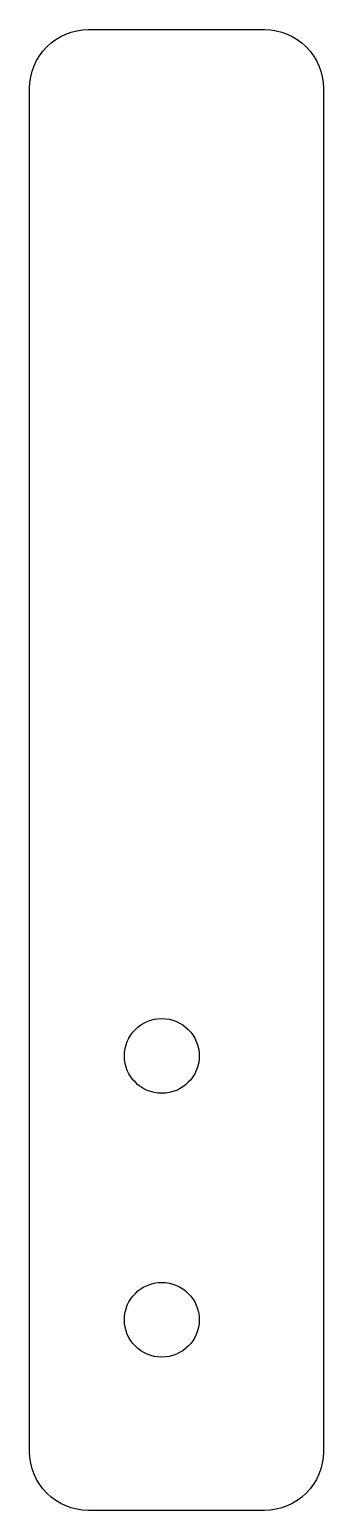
# Model space of a CAD drawing. Header units: millimetres. Extents: x 0 to 20, y 49 to 150.
import ezdxf

# ---------------------------------------------------------------- set-up
doc = ezdxf.new("R2010")
doc.units = ezdxf.units.MM
doc.layers.get('0').update_dxf_attribs({"linetype": 'CONTINUOUS'})

msp = doc.modelspace()

# ---------------------------------------------------------------- linework, layer by layer
msp.add_lwpolyline([(16, 150, -0.414214), (20, 146), (20, 53, -0.414214), (16, 49), (4, 49, -0.414214), (0, 53), (0, 146, -0.414214), (4, 150)], format="xyb", close=True)
for centre in [(9, 80), (9, 62)]:
    msp.add_circle(centre, 2.55)

doc.saveas('drawing.dxf')
